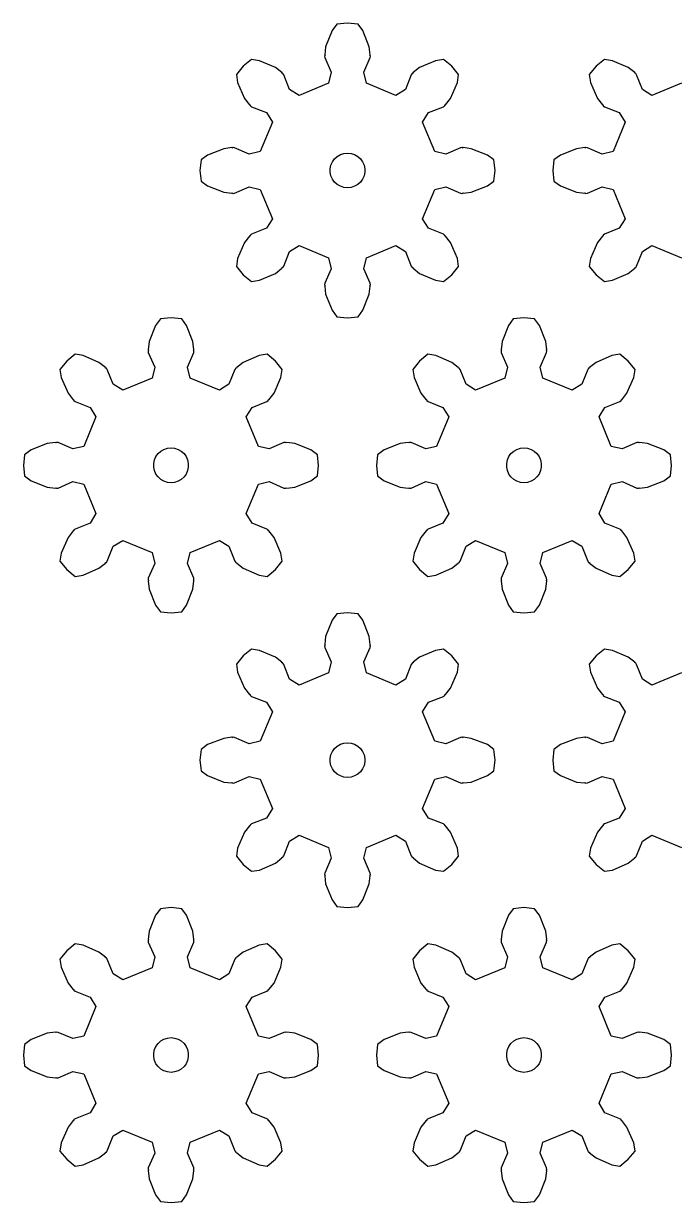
# Model space of a CAD drawing. Extents: x 0 to 208, y 0 to 229.
# Drawn here: x 0 to 56.2, y 0 to 101.8 of the extents above; entities that cross this region are included whole.
import ezdxf

# ---------------------------------------------------------------- set-up
doc = ezdxf.new("R2010")
doc.units = 0

msp = doc.modelspace()

# ---------------------------------------------------------------- linework, layer by layer
for p, q in [((27.96, 101.86), (27.04, 101.77)), ((28.89, 101.77), (27.96, 101.86)), ((26.63, 101.21), (26.08, 99.81)), ((27.04, 101.77), (26.63, 101.21)), ((29.3, 101.21), (28.89, 101.77)), ((29.85, 99.81), (29.3, 101.21)), ((26.08, 99.81), (26, 99.11)), ((29.93, 99.11), (29.85, 99.81)), ((25.99, 99.01), (25.98, 99)), ((25.98, 99), (26, 98.87)), ((26.03, 99.07), (25.99, 99.01)), ((26, 99.11), (26.03, 99.07)), ((26, 98.87), (26.55, 97.61)), ((29.38, 97.61), (29.93, 98.87)), ((29.9, 99.07), (29.93, 99.11)), ((29.94, 99.01), (29.9, 99.07)), ((29.93, 98.87), (29.95, 99)), ((29.95, 99), (29.94, 99.01)), ((18.96, 98.13), (18.37, 97.41)), ((19.68, 98.72), (18.96, 98.13)), ((20.37, 98.61), (19.68, 98.72)), ((21.74, 98.02), (20.37, 98.61)), ((22.3, 97.58), (21.74, 98.02)), ((34.19, 98.02), (33.63, 97.58)), ((35.56, 98.61), (34.19, 98.02)), ((36.25, 98.72), (35.56, 98.61)), ((36.97, 98.13), (36.25, 98.72)), ((37.55, 97.41), (36.97, 98.13)), ((49.43, 98.13), (48.84, 97.41)), ((50.14, 98.72), (49.43, 98.13)), ((50.83, 98.61), (50.14, 98.72)), ((52.21, 98.02), (50.83, 98.61)), ((52.76, 97.58), (52.21, 98.02)), ((18.37, 97.41), (18.48, 96.72)), ((22.3, 97.53), (22.3, 97.58)), ((22.37, 97.52), (22.3, 97.53)), ((22.38, 97.51), (22.37, 97.52)), ((22.46, 97.4), (22.38, 97.51)), ((22.97, 96.12), (22.46, 97.4)), ((26.55, 97.61), (26.33, 96.66)), ((29.6, 96.66), (29.38, 97.61)), ((33.47, 97.4), (32.96, 96.12)), ((33.55, 97.51), (33.47, 97.4)), ((33.56, 97.52), (33.55, 97.51)), ((33.63, 97.53), (33.56, 97.52)), ((33.63, 97.58), (33.63, 97.53)), ((37.45, 96.72), (37.55, 97.41)), ((48.84, 97.41), (48.94, 96.72)), ((52.77, 97.53), (52.76, 97.58)), ((52.84, 97.52), (52.77, 97.53)), ((52.85, 97.51), (52.84, 97.52)), ((52.93, 97.4), (52.85, 97.51)), ((53.43, 96.12), (52.93, 97.4)), ((18.48, 96.72), (19.07, 95.35)), ((23.79, 95.61), (22.97, 96.12)), ((26.33, 96.66), (23.79, 95.61)), ((32.14, 95.61), (29.6, 96.66)), ((32.96, 96.12), (32.14, 95.61)), ((36.86, 95.35), (37.45, 96.72)), ((48.94, 96.72), (49.54, 95.35)), ((54.25, 95.61), (53.43, 96.12)), ((56.8, 96.66), (54.25, 95.61)), ((19.07, 95.35), (19.51, 94.79)), ((19.51, 94.79), (19.56, 94.79)), ((19.56, 94.79), (19.57, 94.72)), ((19.57, 94.72), (19.58, 94.71)), ((19.58, 94.71), (19.69, 94.63)), ((36.24, 94.63), (36.35, 94.71)), ((36.35, 94.71), (36.36, 94.72)), ((36.36, 94.72), (36.37, 94.79)), ((36.37, 94.79), (36.42, 94.79)), ((36.42, 94.79), (36.86, 95.35)), ((49.54, 95.35), (49.98, 94.79)), ((49.98, 94.79), (50.03, 94.79)), ((50.03, 94.79), (50.04, 94.72)), ((50.04, 94.72), (50.04, 94.71)), ((50.04, 94.71), (50.15, 94.63)), ((19.69, 94.63), (20.97, 94.13)), ((20.97, 94.13), (21.48, 93.3)), ((34.45, 93.3), (34.96, 94.13)), ((34.96, 94.13), (36.24, 94.63)), ((50.15, 94.63), (51.43, 94.13)), ((51.43, 94.13), (51.94, 93.3)), ((21.48, 93.3), (20.43, 90.76)), ((35.5, 90.76), (34.45, 93.3)), ((51.94, 93.3), (50.89, 90.76)), ((17.28, 91.01), (15.89, 90.46)), ((17.98, 91.1), (17.28, 91.01)), ((18.02, 91.06), (17.98, 91.1)), ((18.08, 91.11), (18.02, 91.06)), ((18.09, 91.11), (18.08, 91.11)), ((18.22, 91.09), (18.09, 91.11)), ((19.48, 90.54), (18.22, 91.09)), ((20.43, 90.76), (19.48, 90.54)), ((27.65, 90.59), (27.96, 90.63)), ((27.96, 90.63), (28.28, 90.59)), ((36.45, 90.54), (35.5, 90.76)), ((37.71, 91.09), (36.45, 90.54)), ((37.84, 91.11), (37.71, 91.09)), ((37.85, 91.11), (37.84, 91.11)), ((37.91, 91.06), (37.85, 91.11)), ((37.95, 91.1), (37.91, 91.06)), ((38.65, 91.01), (37.95, 91.1)), ((40.04, 90.46), (38.65, 91.01)), ((47.74, 91.01), (46.35, 90.46)), ((48.45, 91.1), (47.74, 91.01)), ((48.49, 91.06), (48.45, 91.1)), ((48.54, 91.11), (48.49, 91.06)), ((48.55, 91.11), (48.54, 91.11)), ((48.68, 91.09), (48.55, 91.11)), ((49.95, 90.54), (48.68, 91.09)), ((50.89, 90.76), (49.95, 90.54)), ((15.32, 90.05), (15.23, 89.13)), ((15.89, 90.46), (15.32, 90.05)), ((26.54, 89.59), (26.67, 89.88)), ((26.67, 89.88), (26.85, 90.13)), ((26.85, 90.13), (27.08, 90.34)), ((27.08, 90.34), (27.35, 90.5)), ((27.35, 90.5), (27.65, 90.59)), ((28.28, 90.59), (28.57, 90.5)), ((28.57, 90.5), (28.85, 90.34)), ((28.85, 90.34), (29.08, 90.13)), ((29.08, 90.13), (29.26, 89.88)), ((29.26, 89.88), (29.39, 89.59)), ((40.61, 90.05), (40.04, 90.46)), ((40.7, 89.13), (40.61, 90.05)), ((45.79, 90.05), (45.7, 89.13)), ((46.35, 90.46), (45.79, 90.05)), ((15.23, 89.13), (15.32, 88.21)), ((26.47, 89.28), (26.54, 89.59)), ((26.47, 88.97), (26.47, 89.28)), ((26.54, 88.66), (26.47, 88.97)), ((26.67, 88.38), (26.54, 88.66)), ((29.39, 88.66), (29.26, 88.38)), ((29.39, 89.59), (29.46, 89.28)), ((29.46, 88.97), (29.39, 88.66)), ((29.46, 89.28), (29.46, 88.97)), ((40.61, 88.21), (40.7, 89.13)), ((45.7, 89.13), (45.79, 88.21)), ((15.32, 88.21), (15.89, 87.79)), ((15.89, 87.79), (17.28, 87.24)), ((18.22, 87.17), (19.48, 87.71)), ((19.48, 87.71), (20.43, 87.49)), ((26.85, 88.12), (26.67, 88.38)), ((27.08, 87.91), (26.85, 88.12)), ((27.35, 87.76), (27.08, 87.91)), ((27.65, 87.66), (27.35, 87.76)), ((27.96, 87.63), (27.65, 87.66)), ((28.28, 87.66), (27.96, 87.63)), ((28.57, 87.76), (28.28, 87.66)), ((28.85, 87.91), (28.57, 87.76)), ((29.08, 88.12), (28.85, 87.91)), ((29.26, 88.38), (29.08, 88.12)), ((35.5, 87.49), (36.45, 87.71)), ((36.45, 87.71), (37.71, 87.17)), ((38.65, 87.24), (40.04, 87.79)), ((40.04, 87.79), (40.61, 88.21)), ((45.79, 88.21), (46.35, 87.79)), ((46.35, 87.79), (47.74, 87.24)), ((48.68, 87.17), (49.95, 87.71)), ((49.95, 87.71), (50.89, 87.49)), ((17.28, 87.24), (17.98, 87.16)), ((17.98, 87.16), (18.02, 87.19)), ((18.02, 87.19), (18.08, 87.15)), ((18.08, 87.15), (18.09, 87.15)), ((18.09, 87.15), (18.22, 87.17)), ((20.43, 87.49), (21.48, 84.95)), ((34.45, 84.95), (35.5, 87.49)), ((37.71, 87.17), (37.84, 87.15)), ((37.84, 87.15), (37.85, 87.15)), ((37.85, 87.15), (37.91, 87.19)), ((37.91, 87.19), (37.95, 87.16)), ((37.95, 87.16), (38.65, 87.24)), ((47.74, 87.24), (48.45, 87.16)), ((48.45, 87.16), (48.49, 87.19)), ((48.49, 87.19), (48.54, 87.15)), ((48.54, 87.15), (48.55, 87.15)), ((48.55, 87.15), (48.68, 87.17)), ((50.89, 87.49), (51.94, 84.95)), ((21.48, 84.95), (20.97, 84.13)), ((34.96, 84.13), (34.45, 84.95)), ((51.94, 84.95), (51.43, 84.13)), ((19.57, 83.54), (19.56, 83.47)), ((19.58, 83.54), (19.57, 83.54)), ((19.69, 83.62), (19.58, 83.54)), ((20.97, 84.13), (19.69, 83.62)), ((36.24, 83.62), (34.96, 84.13)), ((36.35, 83.54), (36.24, 83.62)), ((36.36, 83.54), (36.35, 83.54)), ((36.37, 83.47), (36.36, 83.54)), ((50.04, 83.54), (50.03, 83.47)), ((50.15, 83.62), (50.04, 83.54)), ((50.04, 83.54), (50.04, 83.54)), ((51.43, 84.13), (50.15, 83.62)), ((19.07, 82.9), (18.48, 81.53)), ((19.51, 83.46), (19.07, 82.9)), ((19.56, 83.47), (19.51, 83.46)), ((22.97, 82.13), (23.79, 82.64)), ((23.79, 82.64), (26.33, 81.59)), ((29.6, 81.59), (32.14, 82.64)), ((32.14, 82.64), (32.96, 82.13)), ((36.42, 83.46), (36.37, 83.47)), ((36.86, 82.9), (36.42, 83.46)), ((37.45, 81.53), (36.86, 82.9)), ((49.54, 82.9), (48.94, 81.53)), ((49.98, 83.46), (49.54, 82.9)), ((50.03, 83.47), (49.98, 83.46)), ((53.43, 82.13), (54.25, 82.64)), ((54.25, 82.64), (56.8, 81.59)), ((18.48, 81.53), (18.37, 80.84)), ((22.46, 80.85), (22.97, 82.13)), ((26.33, 81.59), (26.55, 80.64)), ((29.38, 80.64), (29.6, 81.59)), ((32.96, 82.13), (33.47, 80.85)), ((37.55, 80.84), (37.45, 81.53)), ((48.94, 81.53), (48.84, 80.84)), ((52.93, 80.85), (53.43, 82.13)), ((18.37, 80.84), (18.96, 80.12)), ((21.74, 80.23), (22.3, 80.68)), ((22.3, 80.73), (22.37, 80.74)), ((22.3, 80.68), (22.3, 80.73)), ((22.37, 80.74), (22.38, 80.74)), ((22.38, 80.74), (22.46, 80.85)), ((26.55, 80.64), (26, 79.38)), ((29.93, 79.38), (29.38, 80.64)), ((33.47, 80.85), (33.55, 80.74)), ((33.55, 80.74), (33.56, 80.74)), ((33.56, 80.74), (33.63, 80.73)), ((33.63, 80.73), (33.63, 80.68)), ((33.63, 80.68), (34.19, 80.23)), ((36.97, 80.12), (37.55, 80.84)), ((48.84, 80.84), (49.43, 80.12)), ((52.21, 80.23), (52.76, 80.68)), ((52.76, 80.68), (52.77, 80.73)), ((52.77, 80.73), (52.84, 80.74)), ((52.84, 80.74), (52.85, 80.74)), ((52.85, 80.74), (52.93, 80.85)), ((18.96, 80.12), (19.68, 79.54)), ((19.68, 79.54), (20.37, 79.64)), ((20.37, 79.64), (21.74, 80.23)), ((34.19, 80.23), (35.56, 79.64)), ((35.56, 79.64), (36.25, 79.54)), ((36.25, 79.54), (36.97, 80.12)), ((49.43, 80.12), (50.14, 79.54)), ((50.14, 79.54), (50.83, 79.64)), ((50.83, 79.64), (52.21, 80.23)), ((26, 79.38), (25.98, 79.25)), ((25.98, 79.25), (25.99, 79.24)), ((25.99, 79.24), (26.03, 79.18)), ((26.03, 79.18), (26, 79.14)), ((26, 79.14), (26.08, 78.44)), ((26.08, 78.44), (26.63, 77.05)), ((29.3, 77.05), (29.85, 78.44)), ((29.85, 78.44), (29.93, 79.14)), ((29.9, 79.18), (29.94, 79.24)), ((29.93, 79.14), (29.9, 79.18)), ((29.95, 79.25), (29.93, 79.38)), ((29.94, 79.24), (29.95, 79.25)), ((12.73, 76.39), (11.81, 76.3)), ((13.65, 76.3), (12.73, 76.39)), ((26.63, 77.05), (27.04, 76.49)), ((27.04, 76.49), (27.96, 76.39)), ((27.96, 76.39), (28.89, 76.49)), ((28.89, 76.49), (29.3, 77.05)), ((43.2, 76.39), (42.28, 76.3)), ((44.12, 76.3), (43.2, 76.39)), ((11.39, 75.74), (10.84, 74.35)), ((11.81, 76.3), (11.39, 75.74)), ((14.07, 75.74), (13.65, 76.3)), ((14.62, 74.35), (14.07, 75.74)), ((41.86, 75.74), (41.31, 74.35)), ((42.28, 76.3), (41.86, 75.74)), ((44.54, 75.74), (44.12, 76.3)), ((45.08, 74.35), (44.54, 75.74)), ((10.84, 74.35), (10.76, 73.64)), ((14.7, 73.64), (14.62, 74.35)), ((41.31, 74.35), (41.23, 73.64)), ((45.17, 73.64), (45.08, 74.35)), ((10.8, 73.6), (10.75, 73.55)), ((10.75, 73.55), (10.75, 73.54)), ((10.75, 73.54), (10.77, 73.41)), ((10.76, 73.64), (10.8, 73.6)), ((10.77, 73.41), (11.32, 72.14)), ((14.15, 72.14), (14.69, 73.41)), ((14.67, 73.6), (14.7, 73.64)), ((14.71, 73.55), (14.67, 73.6)), ((14.69, 73.41), (14.71, 73.54)), ((14.71, 73.54), (14.71, 73.55)), ((41.26, 73.6), (41.22, 73.55)), ((41.22, 73.55), (41.22, 73.54)), ((41.22, 73.54), (41.24, 73.41)), ((41.23, 73.64), (41.26, 73.6)), ((41.24, 73.41), (41.78, 72.14)), ((44.61, 72.14), (45.16, 73.41)), ((45.13, 73.6), (45.17, 73.64)), ((45.18, 73.55), (45.13, 73.6)), ((45.16, 73.41), (45.18, 73.54)), ((45.18, 73.54), (45.18, 73.55)), ((3.73, 72.67), (3.14, 71.95)), ((4.44, 73.25), (3.73, 72.67)), ((5.14, 73.15), (4.44, 73.25)), ((6.51, 72.55), (5.14, 73.15)), ((7.07, 72.11), (6.51, 72.55)), ((18.95, 72.55), (18.4, 72.11)), ((20.33, 73.15), (18.95, 72.55)), ((21.02, 73.25), (20.33, 73.15)), ((21.74, 72.67), (21.02, 73.25)), ((22.32, 71.95), (21.74, 72.67)), ((34.19, 72.67), (33.61, 71.95)), ((34.91, 73.25), (34.19, 72.67)), ((35.6, 73.15), (34.91, 73.25)), ((36.97, 72.55), (35.6, 73.15)), ((37.53, 72.11), (36.97, 72.55)), ((49.42, 72.55), (48.86, 72.11)), ((50.79, 73.15), (49.42, 72.55)), ((51.49, 73.25), (50.79, 73.15)), ((52.2, 72.67), (51.49, 73.25)), ((52.79, 71.95), (52.2, 72.67)), ((3.14, 71.95), (3.25, 71.26)), ((7.07, 72.06), (7.07, 72.11)), ((7.14, 72.05), (7.07, 72.06)), ((7.15, 72.05), (7.14, 72.05)), ((7.23, 71.94), (7.15, 72.05)), ((7.73, 70.66), (7.23, 71.94)), ((11.32, 72.14), (11.1, 71.2)), ((14.37, 71.2), (14.15, 72.14)), ((18.24, 71.94), (17.73, 70.66)), ((18.32, 72.05), (18.24, 71.94)), ((18.39, 72.06), (18.32, 72.05)), ((18.32, 72.05), (18.32, 72.05)), ((18.4, 72.11), (18.39, 72.06)), ((22.22, 71.26), (22.32, 71.95)), ((33.61, 71.95), (33.71, 71.26)), ((37.54, 72.06), (37.53, 72.11)), ((37.61, 72.05), (37.54, 72.06)), ((37.69, 71.94), (37.61, 72.05)), ((37.61, 72.05), (37.61, 72.05)), ((38.2, 70.66), (37.69, 71.94)), ((41.78, 72.14), (41.56, 71.2)), ((44.83, 71.2), (44.61, 72.14)), ((48.7, 71.94), (48.2, 70.66)), ((48.78, 72.05), (48.7, 71.94)), ((48.79, 72.05), (48.78, 72.05)), ((48.86, 72.06), (48.79, 72.05)), ((48.86, 72.11), (48.86, 72.06)), ((52.68, 71.26), (52.79, 71.95)), ((3.25, 71.26), (3.84, 69.88)), ((8.56, 70.15), (7.73, 70.66)), ((11.1, 71.2), (8.56, 70.15)), ((16.91, 70.15), (14.37, 71.2)), ((17.73, 70.66), (16.91, 70.15)), ((21.62, 69.88), (22.22, 71.26)), ((33.71, 71.26), (34.31, 69.88)), ((39.02, 70.15), (38.2, 70.66)), ((41.56, 71.2), (39.02, 70.15)), ((47.37, 70.15), (44.83, 71.2)), ((48.2, 70.66), (47.37, 70.15)), ((52.09, 69.88), (52.68, 71.26)), ((3.84, 69.88), (4.28, 69.33)), ((4.28, 69.33), (4.33, 69.32)), ((4.33, 69.32), (4.34, 69.25)), ((4.34, 69.25), (4.35, 69.25)), ((4.35, 69.25), (4.45, 69.17)), ((21.01, 69.17), (21.12, 69.25)), ((21.12, 69.25), (21.13, 69.32)), ((21.12, 69.25), (21.12, 69.25)), ((21.13, 69.32), (21.18, 69.33)), ((21.18, 69.33), (21.62, 69.88)), ((34.31, 69.88), (34.75, 69.33)), ((34.75, 69.33), (34.8, 69.32)), ((34.8, 69.32), (34.81, 69.25)), ((34.81, 69.25), (34.81, 69.25)), ((34.81, 69.25), (34.92, 69.17)), ((51.47, 69.17), (51.58, 69.25)), ((51.58, 69.25), (51.59, 69.25)), ((51.59, 69.25), (51.6, 69.32)), ((51.6, 69.32), (51.65, 69.33)), ((51.65, 69.33), (52.09, 69.88)), ((4.45, 69.17), (5.74, 68.66)), ((5.74, 68.66), (6.25, 67.84)), ((19.22, 67.84), (19.73, 68.66)), ((19.73, 68.66), (21.01, 69.17)), ((34.92, 69.17), (36.2, 68.66)), ((36.2, 68.66), (36.71, 67.84)), ((49.68, 67.84), (50.19, 68.66)), ((50.19, 68.66), (51.47, 69.17)), ((6.25, 67.84), (5.19, 65.3)), ((20.27, 65.3), (19.22, 67.84)), ((36.71, 67.84), (35.66, 65.3)), ((50.74, 65.3), (49.68, 67.84)), ((2.04, 65.55), (0.65, 65)), ((2.75, 65.63), (2.04, 65.55)), ((2.79, 65.6), (2.75, 65.63)), ((2.85, 65.64), (2.79, 65.6)), ((2.99, 65.62), (2.85, 65.64)), ((2.85, 65.64), (2.85, 65.64)), ((4.25, 65.08), (2.99, 65.62)), ((5.19, 65.3), (4.25, 65.08)), ((12.42, 65.13), (12.73, 65.16)), ((12.73, 65.16), (13.04, 65.13)), ((21.21, 65.08), (20.27, 65.3)), ((22.48, 65.62), (21.21, 65.08)), ((22.61, 65.64), (22.48, 65.62)), ((22.62, 65.64), (22.61, 65.64)), ((22.68, 65.6), (22.62, 65.64)), ((22.72, 65.63), (22.68, 65.6)), ((23.42, 65.55), (22.72, 65.63)), ((24.81, 65), (23.42, 65.55)), ((32.51, 65.55), (31.12, 65)), ((33.21, 65.63), (32.51, 65.55)), ((33.25, 65.6), (33.21, 65.63)), ((33.31, 65.64), (33.25, 65.6)), ((33.32, 65.64), (33.31, 65.64)), ((33.45, 65.62), (33.32, 65.64)), ((34.72, 65.08), (33.45, 65.62)), ((35.66, 65.3), (34.72, 65.08)), ((42.89, 65.13), (43.2, 65.16)), ((43.2, 65.16), (43.51, 65.13)), ((51.68, 65.08), (50.74, 65.3)), ((52.94, 65.62), (51.68, 65.08)), ((53.08, 65.64), (52.94, 65.62)), ((53.14, 65.6), (53.08, 65.64)), ((53.08, 65.64), (53.08, 65.64)), ((53.18, 65.63), (53.14, 65.6)), ((53.88, 65.55), (53.18, 65.63)), ((55.28, 65), (53.88, 65.55)), ((0.09, 64.58), (0, 63.66)), ((0.65, 65), (0.09, 64.58)), ((11.31, 64.13), (11.43, 64.41)), ((11.43, 64.41), (11.62, 64.67)), ((11.62, 64.67), (11.85, 64.88)), ((11.85, 64.88), (12.12, 65.03)), ((12.12, 65.03), (12.42, 65.13)), ((13.04, 65.13), (13.34, 65.03)), ((13.34, 65.03), (13.61, 64.88)), ((13.61, 64.88), (13.85, 64.67)), ((13.85, 64.67), (14.03, 64.41)), ((14.03, 64.41), (14.16, 64.13)), ((25.37, 64.58), (24.81, 65)), ((25.46, 63.66), (25.37, 64.58)), ((30.56, 64.58), (30.46, 63.66)), ((31.12, 65), (30.56, 64.58)), ((41.77, 64.13), (41.9, 64.41)), ((41.9, 64.41), (42.08, 64.67)), ((42.08, 64.67), (42.32, 64.88)), ((42.32, 64.88), (42.59, 65.03)), ((42.59, 65.03), (42.89, 65.13)), ((43.51, 65.13), (43.81, 65.03)), ((43.81, 65.03), (44.08, 64.88)), ((44.08, 64.88), (44.31, 64.67)), ((44.31, 64.67), (44.5, 64.41)), ((44.5, 64.41), (44.62, 64.13)), ((55.84, 64.58), (55.28, 65)), ((55.93, 63.66), (55.84, 64.58)), ((0, 63.66), (0.09, 62.74)), ((11.24, 63.82), (11.31, 64.13)), ((11.24, 63.51), (11.24, 63.82)), ((11.31, 63.2), (11.24, 63.51)), ((11.43, 62.91), (11.31, 63.2)), ((14.16, 63.2), (14.03, 62.91)), ((14.16, 64.13), (14.22, 63.82)), ((14.22, 63.51), (14.16, 63.2)), ((14.22, 63.82), (14.22, 63.51)), ((25.37, 62.74), (25.46, 63.66)), ((30.46, 63.66), (30.56, 62.74)), ((41.71, 63.82), (41.77, 64.13)), ((41.71, 63.51), (41.71, 63.82)), ((41.77, 63.2), (41.71, 63.51)), ((41.9, 62.91), (41.77, 63.2)), ((44.62, 63.2), (44.5, 62.91)), ((44.62, 64.13), (44.69, 63.82)), ((44.69, 63.51), (44.62, 63.2)), ((44.69, 63.82), (44.69, 63.51)), ((55.84, 62.74), (55.93, 63.66)), ((0.09, 62.74), (0.65, 62.32)), ((0.65, 62.32), (2.04, 61.77)), ((2.99, 61.7), (4.25, 62.25)), ((4.25, 62.25), (5.19, 62.03)), ((11.62, 62.66), (11.43, 62.91)), ((11.85, 62.45), (11.62, 62.66)), ((12.12, 62.29), (11.85, 62.45)), ((12.42, 62.19), (12.12, 62.29)), ((12.73, 62.16), (12.42, 62.19)), ((13.04, 62.19), (12.73, 62.16)), ((13.34, 62.29), (13.04, 62.19)), ((13.61, 62.45), (13.34, 62.29)), ((13.85, 62.66), (13.61, 62.45)), ((14.03, 62.91), (13.85, 62.66)), ((20.27, 62.03), (21.21, 62.25)), ((21.21, 62.25), (22.48, 61.7)), ((23.42, 61.77), (24.81, 62.32)), ((24.81, 62.32), (25.37, 62.74)), ((30.56, 62.74), (31.12, 62.32)), ((31.12, 62.32), (32.51, 61.77)), ((33.45, 61.7), (34.72, 62.25)), ((34.72, 62.25), (35.66, 62.03)), ((42.08, 62.66), (41.9, 62.91)), ((42.32, 62.45), (42.08, 62.66)), ((42.59, 62.29), (42.32, 62.45)), ((42.89, 62.19), (42.59, 62.29)), ((43.2, 62.16), (42.89, 62.19)), ((43.51, 62.19), (43.2, 62.16)), ((43.81, 62.29), (43.51, 62.19)), ((44.08, 62.45), (43.81, 62.29)), ((44.31, 62.66), (44.08, 62.45)), ((44.5, 62.91), (44.31, 62.66)), ((50.74, 62.03), (51.68, 62.25)), ((51.68, 62.25), (52.94, 61.7)), ((53.88, 61.77), (55.28, 62.32)), ((55.28, 62.32), (55.84, 62.74)), ((2.04, 61.77), (2.75, 61.69)), ((2.75, 61.69), (2.79, 61.73)), ((2.79, 61.73), (2.85, 61.68)), ((2.85, 61.68), (2.99, 61.7)), ((2.85, 61.68), (2.85, 61.68)), ((5.19, 62.03), (6.25, 59.49)), ((19.22, 59.49), (20.27, 62.03)), ((22.48, 61.7), (22.61, 61.68)), ((22.61, 61.68), (22.62, 61.68)), ((22.62, 61.68), (22.68, 61.73)), ((22.68, 61.73), (22.72, 61.69)), ((22.72, 61.69), (23.42, 61.77)), ((32.51, 61.77), (33.21, 61.69)), ((33.21, 61.69), (33.25, 61.73)), ((33.25, 61.73), (33.31, 61.68)), ((33.31, 61.68), (33.32, 61.68)), ((33.32, 61.68), (33.45, 61.7)), ((35.66, 62.03), (36.71, 59.49)), ((49.68, 59.49), (50.74, 62.03)), ((52.94, 61.7), (53.08, 61.68)), ((53.08, 61.68), (53.14, 61.73)), ((53.08, 61.68), (53.08, 61.68)), ((53.14, 61.73), (53.18, 61.69)), ((53.18, 61.69), (53.88, 61.77)), ((6.25, 59.49), (5.74, 58.66)), ((19.73, 58.66), (19.22, 59.49)), ((36.71, 59.49), (36.2, 58.66)), ((50.19, 58.66), (49.68, 59.49)), ((4.34, 58.07), (4.33, 58)), ((4.35, 58.08), (4.34, 58.07)), ((4.45, 58.16), (4.35, 58.08)), ((5.74, 58.66), (4.45, 58.16)), ((21.01, 58.16), (19.73, 58.66)), ((21.12, 58.08), (21.01, 58.16)), ((21.12, 58.07), (21.12, 58.08)), ((21.13, 58), (21.12, 58.07)), ((34.81, 58.07), (34.8, 58)), ((34.92, 58.16), (34.81, 58.08)), ((34.81, 58.08), (34.81, 58.07)), ((36.2, 58.66), (34.92, 58.16)), ((51.47, 58.16), (50.19, 58.66)), ((51.58, 58.08), (51.47, 58.16)), ((51.59, 58.07), (51.58, 58.08)), ((51.6, 58), (51.59, 58.07)), ((3.84, 57.44), (3.25, 56.07)), ((4.28, 58), (3.84, 57.44)), ((4.33, 58), (4.28, 58)), ((7.73, 56.67), (8.56, 57.18)), ((8.56, 57.18), (11.1, 56.12)), ((14.37, 56.12), (16.91, 57.18)), ((16.91, 57.18), (17.73, 56.67)), ((21.18, 58), (21.13, 58)), ((21.62, 57.44), (21.18, 58)), ((22.22, 56.07), (21.62, 57.44)), ((34.31, 57.44), (33.71, 56.07)), ((34.75, 58), (34.31, 57.44)), ((34.8, 58), (34.75, 58)), ((38.2, 56.67), (39.02, 57.18)), ((39.02, 57.18), (41.56, 56.12)), ((44.83, 56.12), (47.37, 57.18)), ((47.37, 57.18), (48.2, 56.67)), ((51.65, 58), (51.6, 58)), ((52.09, 57.44), (51.65, 58)), ((52.68, 56.07), (52.09, 57.44)), ((3.25, 56.07), (3.14, 55.37)), ((7.23, 55.38), (7.73, 56.67)), ((11.1, 56.12), (11.32, 55.18)), ((14.15, 55.18), (14.37, 56.12)), ((17.73, 56.67), (18.24, 55.38)), ((22.32, 55.37), (22.22, 56.07)), ((33.71, 56.07), (33.61, 55.37)), ((37.69, 55.38), (38.2, 56.67)), ((41.56, 56.12), (41.78, 55.18)), ((44.61, 55.18), (44.83, 56.12)), ((48.2, 56.67), (48.7, 55.38)), ((52.79, 55.37), (52.68, 56.07)), ((3.14, 55.37), (3.73, 54.66)), ((6.51, 54.77), (7.07, 55.21)), ((7.07, 55.26), (7.14, 55.27)), ((7.07, 55.21), (7.07, 55.26)), ((7.14, 55.27), (7.15, 55.28)), ((7.15, 55.28), (7.23, 55.38)), ((11.32, 55.18), (10.77, 53.92)), ((14.69, 53.92), (14.15, 55.18)), ((18.24, 55.38), (18.32, 55.28)), ((18.32, 55.28), (18.32, 55.27)), ((18.32, 55.27), (18.39, 55.26)), ((18.39, 55.26), (18.4, 55.21)), ((18.4, 55.21), (18.95, 54.77)), ((21.74, 54.66), (22.32, 55.37)), ((33.61, 55.37), (34.19, 54.66)), ((36.97, 54.77), (37.53, 55.21)), ((37.53, 55.21), (37.54, 55.26)), ((37.54, 55.26), (37.61, 55.27)), ((37.61, 55.28), (37.69, 55.38)), ((37.61, 55.27), (37.61, 55.28)), ((41.78, 55.18), (41.24, 53.92)), ((45.16, 53.92), (44.61, 55.18)), ((48.7, 55.38), (48.78, 55.28)), ((48.78, 55.28), (48.79, 55.27)), ((48.79, 55.27), (48.86, 55.26)), ((48.86, 55.26), (48.86, 55.21)), ((48.86, 55.21), (49.42, 54.77)), ((52.2, 54.66), (52.79, 55.37)), ((3.73, 54.66), (4.44, 54.07)), ((4.44, 54.07), (5.14, 54.17)), ((5.14, 54.17), (6.51, 54.77)), ((18.95, 54.77), (20.33, 54.17)), ((20.33, 54.17), (21.02, 54.07)), ((21.02, 54.07), (21.74, 54.66)), ((34.19, 54.66), (34.91, 54.07)), ((34.91, 54.07), (35.6, 54.17)), ((35.6, 54.17), (36.97, 54.77)), ((49.42, 54.77), (50.79, 54.17)), ((50.79, 54.17), (51.49, 54.07)), ((51.49, 54.07), (52.2, 54.66)), ((10.77, 53.92), (10.75, 53.78)), ((10.75, 53.78), (10.75, 53.77)), ((10.75, 53.77), (10.8, 53.72)), ((10.8, 53.72), (10.76, 53.68)), ((10.76, 53.68), (10.84, 52.97)), ((10.84, 52.97), (11.39, 51.58)), ((14.07, 51.58), (14.62, 52.97)), ((14.62, 52.97), (14.7, 53.68)), ((14.67, 53.72), (14.71, 53.77)), ((14.7, 53.68), (14.67, 53.72)), ((14.71, 53.78), (14.69, 53.92)), ((14.71, 53.77), (14.71, 53.78)), ((41.24, 53.92), (41.22, 53.78)), ((41.22, 53.78), (41.22, 53.77)), ((41.22, 53.77), (41.26, 53.72)), ((41.26, 53.72), (41.23, 53.68)), ((41.23, 53.68), (41.31, 52.97)), ((41.31, 52.97), (41.86, 51.58)), ((44.54, 51.58), (45.08, 52.97)), ((45.08, 52.97), (45.17, 53.68)), ((45.13, 53.72), (45.18, 53.77)), ((45.17, 53.68), (45.13, 53.72)), ((45.18, 53.78), (45.16, 53.92)), ((45.18, 53.77), (45.18, 53.78)), ((11.39, 51.58), (11.81, 51.02)), ((11.81, 51.02), (12.73, 50.93)), ((12.73, 50.93), (13.65, 51.02)), ((13.65, 51.02), (14.07, 51.58)), ((27.96, 50.93), (27.04, 50.84)), ((28.89, 50.84), (27.96, 50.93)), ((41.86, 51.58), (42.28, 51.02)), ((42.28, 51.02), (43.2, 50.93)), ((43.2, 50.93), (44.12, 51.02)), ((44.12, 51.02), (44.54, 51.58)), ((26.63, 50.28), (26.08, 48.88)), ((27.04, 50.84), (26.63, 50.28)), ((29.3, 50.28), (28.89, 50.84)), ((29.85, 48.88), (29.3, 50.28)), ((26.08, 48.88), (26, 48.18)), ((29.93, 48.18), (29.85, 48.88)), ((25.99, 48.08), (25.98, 48.08)), ((25.98, 48.08), (26, 47.94)), ((26.03, 48.14), (25.99, 48.08)), ((26, 48.18), (26.03, 48.14)), ((26, 47.94), (26.55, 46.68)), ((29.38, 46.68), (29.93, 47.94)), ((29.9, 48.14), (29.93, 48.18)), ((29.94, 48.08), (29.9, 48.14)), ((29.93, 47.94), (29.95, 48.08)), ((29.95, 48.08), (29.94, 48.08)), ((18.96, 47.2), (18.37, 46.49)), ((19.68, 47.79), (18.96, 47.2)), ((20.37, 47.68), (19.68, 47.79)), ((21.74, 47.09), (20.37, 47.68)), ((22.3, 46.65), (21.74, 47.09)), ((34.19, 47.09), (33.63, 46.65)), ((35.56, 47.68), (34.19, 47.09)), ((36.25, 47.79), (35.56, 47.68)), ((36.97, 47.2), (36.25, 47.79)), ((37.55, 46.49), (36.97, 47.2)), ((49.43, 47.2), (48.84, 46.49)), ((50.14, 47.79), (49.43, 47.2)), ((50.83, 47.68), (50.14, 47.79)), ((52.21, 47.09), (50.83, 47.68)), ((52.76, 46.65), (52.21, 47.09)), ((18.37, 46.49), (18.48, 45.79)), ((22.3, 46.6), (22.3, 46.65)), ((22.37, 46.59), (22.3, 46.6)), ((22.38, 46.58), (22.37, 46.59)), ((22.46, 46.47), (22.38, 46.58)), ((22.97, 45.19), (22.46, 46.47)), ((26.55, 46.68), (26.33, 45.74)), ((29.6, 45.74), (29.38, 46.68)), ((33.47, 46.47), (32.96, 45.19)), ((33.55, 46.58), (33.47, 46.47)), ((33.56, 46.59), (33.55, 46.58)), ((33.63, 46.6), (33.56, 46.59)), ((33.63, 46.65), (33.63, 46.6)), ((37.45, 45.79), (37.55, 46.49)), ((48.84, 46.49), (48.94, 45.79)), ((52.77, 46.6), (52.76, 46.65)), ((52.84, 46.59), (52.77, 46.6)), ((52.85, 46.58), (52.84, 46.59)), ((52.93, 46.47), (52.85, 46.58)), ((53.43, 45.19), (52.93, 46.47)), ((18.48, 45.79), (19.07, 44.42)), ((23.79, 44.68), (22.97, 45.19)), ((26.33, 45.74), (23.79, 44.68)), ((32.14, 44.68), (29.6, 45.74)), ((32.96, 45.19), (32.14, 44.68)), ((36.86, 44.42), (37.45, 45.79)), ((48.94, 45.79), (49.54, 44.42)), ((54.25, 44.68), (53.43, 45.19)), ((56.8, 45.74), (54.25, 44.68)), ((19.07, 44.42), (19.51, 43.86)), ((19.51, 43.86), (19.56, 43.86)), ((19.56, 43.86), (19.57, 43.79)), ((19.57, 43.79), (19.58, 43.78)), ((19.58, 43.78), (19.69, 43.7)), ((36.24, 43.7), (36.35, 43.78)), ((36.35, 43.78), (36.36, 43.79)), ((36.36, 43.79), (36.37, 43.86)), ((36.37, 43.86), (36.42, 43.86)), ((36.42, 43.86), (36.86, 44.42)), ((49.54, 44.42), (49.98, 43.86)), ((49.98, 43.86), (50.03, 43.86)), ((50.03, 43.86), (50.04, 43.79)), ((50.04, 43.79), (50.04, 43.78)), ((50.04, 43.78), (50.15, 43.7)), ((19.69, 43.7), (20.97, 43.2)), ((20.97, 43.2), (21.48, 42.37)), ((34.45, 42.37), (34.96, 43.2)), ((34.96, 43.2), (36.24, 43.7)), ((50.15, 43.7), (51.43, 43.2)), ((51.43, 43.2), (51.94, 42.37)), ((21.48, 42.37), (20.43, 39.83)), ((35.5, 39.83), (34.45, 42.37)), ((51.94, 42.37), (50.89, 39.83)), ((17.28, 40.08), (15.89, 39.54)), ((17.98, 40.17), (17.28, 40.08)), ((18.02, 40.13), (17.98, 40.17)), ((18.08, 40.18), (18.02, 40.13)), ((18.09, 40.18), (18.08, 40.18)), ((18.22, 40.16), (18.09, 40.18)), ((19.48, 39.61), (18.22, 40.16)), ((20.43, 39.83), (19.48, 39.61)), ((36.45, 39.61), (35.5, 39.83)), ((37.71, 40.16), (36.45, 39.61)), ((37.84, 40.18), (37.71, 40.16)), ((37.85, 40.18), (37.84, 40.18)), ((37.91, 40.13), (37.85, 40.18)), ((37.95, 40.17), (37.91, 40.13)), ((38.65, 40.08), (37.95, 40.17)), ((40.04, 39.54), (38.65, 40.08)), ((47.74, 40.08), (46.35, 39.54)), ((48.45, 40.17), (47.74, 40.08)), ((48.49, 40.13), (48.45, 40.17)), ((48.54, 40.18), (48.49, 40.13)), ((48.55, 40.18), (48.54, 40.18)), ((48.68, 40.16), (48.55, 40.18)), ((49.95, 39.61), (48.68, 40.16)), ((50.89, 39.83), (49.95, 39.61)), ((15.32, 39.12), (15.23, 38.2)), ((15.89, 39.54), (15.32, 39.12)), ((26.54, 38.66), (26.67, 38.95)), ((26.67, 38.95), (26.85, 39.2)), ((26.85, 39.2), (27.08, 39.41)), ((27.08, 39.41), (27.35, 39.57)), ((27.35, 39.57), (27.65, 39.66)), ((27.65, 39.66), (27.96, 39.7)), ((27.96, 39.7), (28.28, 39.66)), ((28.28, 39.66), (28.57, 39.57)), ((28.57, 39.57), (28.85, 39.41)), ((28.85, 39.41), (29.08, 39.2)), ((29.08, 39.2), (29.26, 38.95)), ((29.26, 38.95), (29.39, 38.66)), ((40.61, 39.12), (40.04, 39.54)), ((40.7, 38.2), (40.61, 39.12)), ((45.79, 39.12), (45.7, 38.2)), ((46.35, 39.54), (45.79, 39.12)), ((15.23, 38.2), (15.32, 37.28)), ((26.47, 38.35), (26.54, 38.66)), ((26.47, 38.04), (26.47, 38.35)), ((26.54, 37.73), (26.47, 38.04)), ((26.67, 37.45), (26.54, 37.73)), ((29.39, 37.73), (29.26, 37.45)), ((29.39, 38.66), (29.46, 38.35)), ((29.46, 38.04), (29.39, 37.73)), ((29.46, 38.35), (29.46, 38.04)), ((40.61, 37.28), (40.7, 38.2)), ((45.7, 38.2), (45.79, 37.28)), ((15.32, 37.28), (15.89, 36.86)), ((15.89, 36.86), (17.28, 36.31)), ((18.22, 36.24), (19.48, 36.78)), ((19.48, 36.78), (20.43, 36.56)), ((26.85, 37.19), (26.67, 37.45)), ((27.08, 36.98), (26.85, 37.19)), ((27.35, 36.83), (27.08, 36.98)), ((27.65, 36.73), (27.35, 36.83)), ((27.96, 36.7), (27.65, 36.73)), ((28.28, 36.73), (27.96, 36.7)), ((28.57, 36.83), (28.28, 36.73)), ((28.85, 36.98), (28.57, 36.83)), ((29.08, 37.19), (28.85, 36.98)), ((29.26, 37.45), (29.08, 37.19)), ((35.5, 36.56), (36.45, 36.78)), ((36.45, 36.78), (37.71, 36.24)), ((38.65, 36.31), (40.04, 36.86)), ((40.04, 36.86), (40.61, 37.28)), ((45.79, 37.28), (46.35, 36.86)), ((46.35, 36.86), (47.74, 36.31)), ((48.68, 36.24), (49.95, 36.78)), ((49.95, 36.78), (50.89, 36.56)), ((17.28, 36.31), (17.98, 36.23)), ((17.98, 36.23), (18.02, 36.26)), ((18.02, 36.26), (18.08, 36.22)), ((18.08, 36.22), (18.09, 36.22)), ((18.09, 36.22), (18.22, 36.24)), ((20.43, 36.56), (21.48, 34.02)), ((34.45, 34.02), (35.5, 36.56)), ((37.71, 36.24), (37.84, 36.22)), ((37.84, 36.22), (37.85, 36.22)), ((37.85, 36.22), (37.91, 36.26)), ((37.91, 36.26), (37.95, 36.23)), ((37.95, 36.23), (38.65, 36.31)), ((47.74, 36.31), (48.45, 36.23)), ((48.45, 36.23), (48.49, 36.26)), ((48.49, 36.26), (48.54, 36.22)), ((48.54, 36.22), (48.55, 36.22)), ((48.55, 36.22), (48.68, 36.24)), ((50.89, 36.56), (51.94, 34.02)), ((21.48, 34.02), (20.97, 33.2)), ((34.96, 33.2), (34.45, 34.02)), ((51.94, 34.02), (51.43, 33.2)), ((19.57, 32.61), (19.56, 32.54)), ((19.58, 32.61), (19.57, 32.61)), ((19.69, 32.69), (19.58, 32.61)), ((20.97, 33.2), (19.69, 32.69)), ((36.24, 32.69), (34.96, 33.2)), ((36.35, 32.61), (36.24, 32.69)), ((36.36, 32.61), (36.35, 32.61)), ((36.37, 32.54), (36.36, 32.61)), ((50.04, 32.61), (50.03, 32.54)), ((50.15, 32.69), (50.04, 32.61)), ((50.04, 32.61), (50.04, 32.61)), ((51.43, 33.2), (50.15, 32.69)), ((19.07, 31.97), (18.48, 30.6)), ((19.51, 32.53), (19.07, 31.97)), ((19.56, 32.54), (19.51, 32.53)), ((22.97, 31.2), (23.79, 31.71)), ((23.79, 31.71), (26.33, 30.66)), ((29.6, 30.66), (32.14, 31.71)), ((32.14, 31.71), (32.96, 31.2)), ((36.42, 32.53), (36.37, 32.54)), ((36.86, 31.97), (36.42, 32.53)), ((37.45, 30.6), (36.86, 31.97)), ((49.54, 31.97), (48.94, 30.6)), ((49.98, 32.53), (49.54, 31.97)), ((50.03, 32.54), (49.98, 32.53)), ((53.43, 31.2), (54.25, 31.71)), ((54.25, 31.71), (56.8, 30.66)), ((18.48, 30.6), (18.37, 29.91)), ((22.46, 29.92), (22.97, 31.2)), ((26.33, 30.66), (26.55, 29.72)), ((29.38, 29.72), (29.6, 30.66)), ((32.96, 31.2), (33.47, 29.92)), ((37.55, 29.91), (37.45, 30.6)), ((48.94, 30.6), (48.84, 29.91)), ((52.93, 29.92), (53.43, 31.2)), ((18.37, 29.91), (18.96, 29.19)), ((21.74, 29.31), (22.3, 29.75)), ((22.3, 29.8), (22.37, 29.81)), ((22.3, 29.75), (22.3, 29.8)), ((22.37, 29.81), (22.38, 29.81)), ((22.38, 29.81), (22.46, 29.92)), ((26.55, 29.72), (26, 28.45)), ((29.93, 28.45), (29.38, 29.72)), ((33.47, 29.92), (33.55, 29.81)), ((33.55, 29.81), (33.56, 29.81)), ((33.56, 29.81), (33.63, 29.8)), ((33.63, 29.8), (33.63, 29.75)), ((33.63, 29.75), (34.19, 29.31)), ((36.97, 29.19), (37.55, 29.91)), ((48.84, 29.91), (49.43, 29.19)), ((52.21, 29.31), (52.76, 29.75)), ((52.76, 29.75), (52.77, 29.8)), ((52.77, 29.8), (52.84, 29.81)), ((52.84, 29.81), (52.85, 29.81)), ((52.85, 29.81), (52.93, 29.92)), ((18.96, 29.19), (19.68, 28.61)), ((19.68, 28.61), (20.37, 28.71)), ((20.37, 28.71), (21.74, 29.31)), ((34.19, 29.31), (35.56, 28.71)), ((35.56, 28.71), (36.25, 28.61)), ((36.25, 28.61), (36.97, 29.19)), ((49.43, 29.19), (50.14, 28.61)), ((50.14, 28.61), (50.83, 28.71)), ((50.83, 28.71), (52.21, 29.31)), ((26, 28.45), (25.98, 28.32)), ((25.98, 28.32), (25.99, 28.31)), ((25.99, 28.31), (26.03, 28.25)), ((26.03, 28.25), (26, 28.21)), ((26, 28.21), (26.08, 27.51)), ((26.08, 27.51), (26.63, 26.12)), ((29.3, 26.12), (29.85, 27.51)), ((29.85, 27.51), (29.93, 28.21)), ((29.9, 28.25), (29.94, 28.31)), ((29.93, 28.21), (29.9, 28.25)), ((29.95, 28.32), (29.93, 28.45)), ((29.94, 28.31), (29.95, 28.32)), ((12.73, 25.46), (11.81, 25.37)), ((13.65, 25.37), (12.73, 25.46)), ((26.63, 26.12), (27.04, 25.56)), ((27.04, 25.56), (27.96, 25.46)), ((27.96, 25.46), (28.89, 25.56)), ((28.89, 25.56), (29.3, 26.12)), ((43.2, 25.46), (42.28, 25.37)), ((44.12, 25.37), (43.2, 25.46)), ((11.39, 24.81), (10.84, 23.42)), ((11.81, 25.37), (11.39, 24.81)), ((14.07, 24.81), (13.65, 25.37)), ((14.62, 23.42), (14.07, 24.81)), ((41.86, 24.81), (41.31, 23.42)), ((42.28, 25.37), (41.86, 24.81)), ((44.54, 24.81), (44.12, 25.37)), ((45.08, 23.42), (44.54, 24.81)), ((10.84, 23.42), (10.76, 22.72)), ((14.7, 22.72), (14.62, 23.42)), ((41.31, 23.42), (41.23, 22.72)), ((45.17, 22.72), (45.08, 23.42)), ((10.8, 22.68), (10.75, 22.62)), ((10.75, 22.62), (10.75, 22.61)), ((10.75, 22.61), (10.77, 22.48)), ((10.76, 22.72), (10.8, 22.68)), ((10.77, 22.48), (11.32, 21.21)), ((14.15, 21.21), (14.69, 22.48)), ((14.67, 22.68), (14.7, 22.72)), ((14.71, 22.62), (14.67, 22.68)), ((14.69, 22.48), (14.71, 22.61)), ((14.71, 22.61), (14.71, 22.62)), ((41.26, 22.68), (41.22, 22.62)), ((41.22, 22.62), (41.22, 22.61)), ((41.22, 22.61), (41.24, 22.48)), ((41.23, 22.72), (41.26, 22.68)), ((41.24, 22.48), (41.78, 21.21)), ((44.61, 21.21), (45.16, 22.48)), ((45.13, 22.68), (45.17, 22.72)), ((45.18, 22.62), (45.13, 22.68)), ((45.16, 22.48), (45.18, 22.61)), ((45.18, 22.61), (45.18, 22.62)), ((3.73, 21.74), (3.14, 21.02)), ((4.44, 22.32), (3.73, 21.74)), ((5.14, 22.22), (4.44, 22.32)), ((6.51, 21.62), (5.14, 22.22)), ((7.07, 21.18), (6.51, 21.62)), ((18.95, 21.62), (18.4, 21.18)), ((20.33, 22.22), (18.95, 21.62)), ((21.02, 22.32), (20.33, 22.22)), ((21.74, 21.74), (21.02, 22.32)), ((22.32, 21.02), (21.74, 21.74)), ((34.19, 21.74), (33.61, 21.02)), ((34.91, 22.32), (34.19, 21.74)), ((35.6, 22.22), (34.91, 22.32)), ((36.97, 21.62), (35.6, 22.22)), ((37.53, 21.18), (36.97, 21.62)), ((49.42, 21.62), (48.86, 21.18)), ((50.79, 22.22), (49.42, 21.62)), ((51.49, 22.32), (50.79, 22.22)), ((52.2, 21.74), (51.49, 22.32)), ((52.79, 21.02), (52.2, 21.74)), ((3.14, 21.02), (3.25, 20.33)), ((7.07, 21.13), (7.07, 21.18)), ((7.14, 21.12), (7.07, 21.13)), ((7.15, 21.12), (7.14, 21.12)), ((7.23, 21.01), (7.15, 21.12)), ((7.73, 19.73), (7.23, 21.01)), ((11.32, 21.21), (11.1, 20.27)), ((14.37, 20.27), (14.15, 21.21)), ((18.24, 21.01), (17.73, 19.73)), ((18.32, 21.12), (18.24, 21.01)), ((18.39, 21.13), (18.32, 21.12)), ((18.32, 21.12), (18.32, 21.12)), ((18.4, 21.18), (18.39, 21.13)), ((22.22, 20.33), (22.32, 21.02)), ((33.61, 21.02), (33.71, 20.33)), ((37.54, 21.13), (37.53, 21.18)), ((37.61, 21.12), (37.54, 21.13)), ((37.69, 21.01), (37.61, 21.12)), ((37.61, 21.12), (37.61, 21.12)), ((38.2, 19.73), (37.69, 21.01)), ((41.78, 21.21), (41.56, 20.27)), ((44.83, 20.27), (44.61, 21.21)), ((48.7, 21.01), (48.2, 19.73)), ((48.78, 21.12), (48.7, 21.01)), ((48.79, 21.12), (48.78, 21.12)), ((48.86, 21.13), (48.79, 21.12)), ((48.86, 21.18), (48.86, 21.13)), ((52.68, 20.33), (52.79, 21.02)), ((3.25, 20.33), (3.84, 18.95)), ((8.56, 19.22), (7.73, 19.73)), ((11.1, 20.27), (8.56, 19.22)), ((16.91, 19.22), (14.37, 20.27)), ((17.73, 19.73), (16.91, 19.22)), ((21.62, 18.95), (22.22, 20.33)), ((33.71, 20.33), (34.31, 18.95)), ((39.02, 19.22), (38.2, 19.73)), ((41.56, 20.27), (39.02, 19.22)), ((47.37, 19.22), (44.83, 20.27)), ((48.2, 19.73), (47.37, 19.22)), ((52.09, 18.95), (52.68, 20.33)), ((3.84, 18.95), (4.28, 18.4)), ((4.28, 18.4), (4.33, 18.39)), ((4.33, 18.39), (4.34, 18.32)), ((21.12, 18.32), (21.13, 18.39)), ((21.13, 18.39), (21.18, 18.4)), ((21.18, 18.4), (21.62, 18.95)), ((34.31, 18.95), (34.75, 18.4)), ((34.75, 18.4), (34.8, 18.39)), ((34.8, 18.39), (34.81, 18.32)), ((51.59, 18.32), (51.6, 18.39)), ((51.6, 18.39), (51.65, 18.4)), ((51.65, 18.4), (52.09, 18.95)), ((4.34, 18.32), (4.35, 18.32)), ((4.35, 18.32), (4.45, 18.24)), ((4.45, 18.24), (5.74, 17.73)), ((5.74, 17.73), (6.25, 16.91)), ((19.22, 16.91), (19.73, 17.73)), ((19.73, 17.73), (21.01, 18.24)), ((21.01, 18.24), (21.12, 18.32)), ((21.12, 18.32), (21.12, 18.32)), ((34.81, 18.32), (34.81, 18.32)), ((34.81, 18.32), (34.92, 18.24)), ((34.92, 18.24), (36.2, 17.73)), ((36.2, 17.73), (36.71, 16.91)), ((49.68, 16.91), (50.19, 17.73)), ((50.19, 17.73), (51.47, 18.24)), ((51.47, 18.24), (51.58, 18.32)), ((51.58, 18.32), (51.59, 18.32)), ((6.25, 16.91), (5.19, 14.37)), ((20.27, 14.37), (19.22, 16.91)), ((36.71, 16.91), (35.66, 14.37)), ((50.74, 14.37), (49.68, 16.91)), ((2.04, 14.62), (0.65, 14.07)), ((2.75, 14.7), (2.04, 14.62)), ((2.79, 14.67), (2.75, 14.7)), ((2.85, 14.71), (2.79, 14.67)), ((2.99, 14.69), (2.85, 14.71)), ((2.85, 14.71), (2.85, 14.71)), ((4.25, 14.15), (2.99, 14.69)), ((5.19, 14.37), (4.25, 14.15)), ((21.21, 14.15), (20.27, 14.37)), ((22.48, 14.69), (21.21, 14.15)), ((22.61, 14.71), (22.48, 14.69)), ((22.62, 14.71), (22.61, 14.71)), ((22.68, 14.67), (22.62, 14.71)), ((22.72, 14.7), (22.68, 14.67)), ((23.42, 14.62), (22.72, 14.7)), ((24.81, 14.07), (23.42, 14.62)), ((32.51, 14.62), (31.12, 14.07)), ((33.21, 14.7), (32.51, 14.62)), ((33.25, 14.67), (33.21, 14.7)), ((33.31, 14.71), (33.25, 14.67)), ((33.32, 14.71), (33.31, 14.71)), ((33.45, 14.69), (33.32, 14.71)), ((34.72, 14.15), (33.45, 14.69)), ((35.66, 14.37), (34.72, 14.15)), ((51.68, 14.15), (50.74, 14.37)), ((52.94, 14.69), (51.68, 14.15)), ((53.08, 14.71), (52.94, 14.69)), ((53.14, 14.67), (53.08, 14.71)), ((53.08, 14.71), (53.08, 14.71)), ((53.18, 14.7), (53.14, 14.67)), ((53.88, 14.62), (53.18, 14.7)), ((55.28, 14.07), (53.88, 14.62)), ((0.09, 13.65), (0, 12.73)), ((0.65, 14.07), (0.09, 13.65)), ((11.31, 13.2), (11.43, 13.48)), ((11.43, 13.48), (11.62, 13.74)), ((11.62, 13.74), (11.85, 13.95)), ((11.85, 13.95), (12.12, 14.1)), ((12.12, 14.1), (12.42, 14.2)), ((12.42, 14.2), (12.73, 14.23)), ((12.73, 14.23), (13.04, 14.2)), ((13.04, 14.2), (13.34, 14.1)), ((13.34, 14.1), (13.61, 13.95)), ((13.61, 13.95), (13.85, 13.74)), ((13.85, 13.74), (14.03, 13.48)), ((14.03, 13.48), (14.16, 13.2)), ((25.37, 13.65), (24.81, 14.07)), ((25.46, 12.73), (25.37, 13.65)), ((30.56, 13.65), (30.46, 12.73)), ((31.12, 14.07), (30.56, 13.65)), ((41.77, 13.2), (41.9, 13.48)), ((41.9, 13.48), (42.08, 13.74)), ((42.08, 13.74), (42.32, 13.95)), ((42.32, 13.95), (42.59, 14.1)), ((42.59, 14.1), (42.89, 14.2)), ((42.89, 14.2), (43.2, 14.23)), ((43.2, 14.23), (43.51, 14.2)), ((43.51, 14.2), (43.81, 14.1)), ((43.81, 14.1), (44.08, 13.95)), ((44.08, 13.95), (44.31, 13.74)), ((44.31, 13.74), (44.5, 13.48)), ((44.5, 13.48), (44.62, 13.2)), ((55.84, 13.65), (55.28, 14.07)), ((55.93, 12.73), (55.84, 13.65)), ((0, 12.73), (0.09, 11.81)), ((11.24, 12.89), (11.31, 13.2)), ((11.24, 12.58), (11.24, 12.89)), ((11.31, 12.27), (11.24, 12.58)), ((11.43, 11.98), (11.31, 12.27)), ((14.16, 12.27), (14.03, 11.98)), ((14.16, 13.2), (14.22, 12.89)), ((14.22, 12.58), (14.16, 12.27)), ((14.22, 12.89), (14.22, 12.58)), ((25.37, 11.81), (25.46, 12.73)), ((30.46, 12.73), (30.56, 11.81)), ((41.71, 12.89), (41.77, 13.2)), ((41.71, 12.58), (41.71, 12.89)), ((41.77, 12.27), (41.71, 12.58)), ((41.9, 11.98), (41.77, 12.27)), ((44.62, 12.27), (44.5, 11.98)), ((44.62, 13.2), (44.69, 12.89)), ((44.69, 12.58), (44.62, 12.27)), ((44.69, 12.89), (44.69, 12.58)), ((55.84, 11.81), (55.93, 12.73)), ((0.09, 11.81), (0.65, 11.39)), ((0.65, 11.39), (2.04, 10.84)), ((2.99, 10.77), (4.25, 11.32)), ((4.25, 11.32), (5.19, 11.1)), ((11.62, 11.73), (11.43, 11.98)), ((11.85, 11.52), (11.62, 11.73)), ((12.12, 11.36), (11.85, 11.52)), ((12.42, 11.27), (12.12, 11.36)), ((12.73, 11.23), (12.42, 11.27)), ((13.04, 11.27), (12.73, 11.23)), ((13.34, 11.36), (13.04, 11.27)), ((13.61, 11.52), (13.34, 11.36)), ((13.85, 11.73), (13.61, 11.52)), ((14.03, 11.98), (13.85, 11.73)), ((20.27, 11.1), (21.21, 11.32)), ((21.21, 11.32), (22.48, 10.77)), ((23.42, 10.84), (24.81, 11.39)), ((24.81, 11.39), (25.37, 11.81)), ((30.56, 11.81), (31.12, 11.39)), ((31.12, 11.39), (32.51, 10.84)), ((33.45, 10.77), (34.72, 11.32)), ((34.72, 11.32), (35.66, 11.1)), ((42.08, 11.73), (41.9, 11.98)), ((42.32, 11.52), (42.08, 11.73)), ((42.59, 11.36), (42.32, 11.52)), ((42.89, 11.27), (42.59, 11.36)), ((43.2, 11.23), (42.89, 11.27)), ((43.51, 11.27), (43.2, 11.23)), ((43.81, 11.36), (43.51, 11.27)), ((44.08, 11.52), (43.81, 11.36)), ((44.31, 11.73), (44.08, 11.52)), ((44.5, 11.98), (44.31, 11.73)), ((50.74, 11.1), (51.68, 11.32)), ((51.68, 11.32), (52.94, 10.77)), ((53.88, 10.84), (55.28, 11.39)), ((55.28, 11.39), (55.84, 11.81)), ((2.04, 10.84), (2.75, 10.76)), ((2.75, 10.76), (2.79, 10.8)), ((2.79, 10.8), (2.85, 10.75)), ((2.85, 10.75), (2.99, 10.77)), ((2.85, 10.75), (2.85, 10.75)), ((5.19, 11.1), (6.25, 8.56)), ((19.22, 8.56), (20.27, 11.1)), ((22.48, 10.77), (22.61, 10.75)), ((22.61, 10.75), (22.62, 10.75)), ((22.62, 10.75), (22.68, 10.8)), ((22.68, 10.8), (22.72, 10.76)), ((22.72, 10.76), (23.42, 10.84)), ((32.51, 10.84), (33.21, 10.76)), ((33.21, 10.76), (33.25, 10.8)), ((33.25, 10.8), (33.31, 10.75)), ((33.31, 10.75), (33.32, 10.75)), ((33.32, 10.75), (33.45, 10.77)), ((35.66, 11.1), (36.71, 8.56)), ((49.68, 8.56), (50.74, 11.1)), ((52.94, 10.77), (53.08, 10.75)), ((53.08, 10.75), (53.14, 10.8)), ((53.08, 10.75), (53.08, 10.75)), ((53.14, 10.8), (53.18, 10.76)), ((53.18, 10.76), (53.88, 10.84)), ((6.25, 8.56), (5.74, 7.73)), ((19.73, 7.73), (19.22, 8.56)), ((36.71, 8.56), (36.2, 7.73)), ((50.19, 7.73), (49.68, 8.56)), ((4.34, 7.14), (4.33, 7.07)), ((4.35, 7.15), (4.34, 7.14)), ((4.45, 7.23), (4.35, 7.15)), ((5.74, 7.73), (4.45, 7.23)), ((21.01, 7.23), (19.73, 7.73)), ((21.12, 7.15), (21.01, 7.23)), ((21.12, 7.14), (21.12, 7.15)), ((21.13, 7.07), (21.12, 7.14)), ((34.81, 7.14), (34.8, 7.07)), ((34.92, 7.23), (34.81, 7.15)), ((34.81, 7.15), (34.81, 7.14)), ((36.2, 7.73), (34.92, 7.23)), ((51.47, 7.23), (50.19, 7.73)), ((51.58, 7.15), (51.47, 7.23)), ((51.59, 7.14), (51.58, 7.15)), ((51.6, 7.07), (51.59, 7.14)), ((3.84, 6.51), (3.25, 5.14)), ((4.28, 7.07), (3.84, 6.51)), ((4.33, 7.07), (4.28, 7.07)), ((7.73, 5.74), (8.56, 6.25)), ((8.56, 6.25), (11.1, 5.19)), ((14.37, 5.19), (16.91, 6.25)), ((16.91, 6.25), (17.73, 5.74)), ((21.18, 7.07), (21.13, 7.07)), ((21.62, 6.51), (21.18, 7.07)), ((22.22, 5.14), (21.62, 6.51)), ((34.31, 6.51), (33.71, 5.14)), ((34.75, 7.07), (34.31, 6.51)), ((34.8, 7.07), (34.75, 7.07)), ((38.2, 5.74), (39.02, 6.25)), ((39.02, 6.25), (41.56, 5.19)), ((44.83, 5.19), (47.37, 6.25)), ((47.37, 6.25), (48.2, 5.74)), ((51.65, 7.07), (51.6, 7.07)), ((52.09, 6.51), (51.65, 7.07)), ((52.68, 5.14), (52.09, 6.51)), ((3.25, 5.14), (3.14, 4.44)), ((7.23, 4.45), (7.73, 5.74)), ((11.1, 5.19), (11.32, 4.25)), ((14.15, 4.25), (14.37, 5.19)), ((17.73, 5.74), (18.24, 4.45)), ((22.32, 4.44), (22.22, 5.14)), ((33.71, 5.14), (33.61, 4.44)), ((37.69, 4.45), (38.2, 5.74)), ((41.56, 5.19), (41.78, 4.25)), ((44.61, 4.25), (44.83, 5.19)), ((48.2, 5.74), (48.7, 4.45)), ((52.79, 4.44), (52.68, 5.14)), ((3.14, 4.44), (3.73, 3.73)), ((6.51, 3.84), (7.07, 4.28)), ((7.07, 4.33), (7.14, 4.34)), ((7.07, 4.28), (7.07, 4.33)), ((7.14, 4.34), (7.15, 4.35)), ((7.15, 4.35), (7.23, 4.45)), ((11.32, 4.25), (10.77, 2.99)), ((14.69, 2.99), (14.15, 4.25)), ((18.24, 4.45), (18.32, 4.35)), ((18.32, 4.35), (18.32, 4.34)), ((18.32, 4.34), (18.39, 4.33)), ((18.39, 4.33), (18.4, 4.28)), ((18.4, 4.28), (18.95, 3.84)), ((21.74, 3.73), (22.32, 4.44)), ((33.61, 4.44), (34.19, 3.73)), ((36.97, 3.84), (37.53, 4.28)), ((37.53, 4.28), (37.54, 4.33)), ((37.54, 4.33), (37.61, 4.34)), ((37.61, 4.35), (37.69, 4.45)), ((37.61, 4.34), (37.61, 4.35)), ((41.78, 4.25), (41.24, 2.99)), ((45.16, 2.99), (44.61, 4.25)), ((48.7, 4.45), (48.78, 4.35)), ((48.78, 4.35), (48.79, 4.34)), ((48.79, 4.34), (48.86, 4.33)), ((48.86, 4.33), (48.86, 4.28)), ((48.86, 4.28), (49.42, 3.84)), ((52.2, 3.73), (52.79, 4.44)), ((3.73, 3.73), (4.44, 3.14)), ((4.44, 3.14), (5.14, 3.25)), ((5.14, 3.25), (6.51, 3.84)), ((18.95, 3.84), (20.33, 3.25)), ((20.33, 3.25), (21.02, 3.14)), ((21.02, 3.14), (21.74, 3.73)), ((34.19, 3.73), (34.91, 3.14)), ((34.91, 3.14), (35.6, 3.25)), ((35.6, 3.25), (36.97, 3.84)), ((49.42, 3.84), (50.79, 3.25)), ((50.79, 3.25), (51.49, 3.14)), ((51.49, 3.14), (52.2, 3.73)), ((10.77, 2.99), (10.75, 2.85)), ((10.75, 2.85), (10.75, 2.85)), ((10.75, 2.85), (10.8, 2.79)), ((10.8, 2.79), (10.76, 2.75)), ((10.76, 2.75), (10.84, 2.04)), ((10.84, 2.04), (11.39, 0.65)), ((14.07, 0.65), (14.62, 2.04)), ((14.62, 2.04), (14.7, 2.75)), ((14.67, 2.79), (14.71, 2.85)), ((14.7, 2.75), (14.67, 2.79)), ((14.71, 2.85), (14.69, 2.99)), ((14.71, 2.85), (14.71, 2.85)), ((41.24, 2.99), (41.22, 2.85)), ((41.22, 2.85), (41.22, 2.85)), ((41.22, 2.85), (41.26, 2.79)), ((41.26, 2.79), (41.23, 2.75)), ((41.23, 2.75), (41.31, 2.04)), ((41.31, 2.04), (41.86, 0.65)), ((44.54, 0.65), (45.08, 2.04)), ((45.08, 2.04), (45.17, 2.75)), ((45.13, 2.79), (45.18, 2.85)), ((45.17, 2.75), (45.13, 2.79)), ((45.18, 2.85), (45.16, 2.99)), ((45.18, 2.85), (45.18, 2.85)), ((11.39, 0.65), (11.81, 0.09)), ((11.81, 0.09), (12.73, 0)), ((12.73, 0), (13.65, 0.09)), ((13.65, 0.09), (14.07, 0.65)), ((41.86, 0.65), (42.28, 0.09)), ((42.28, 0.09), (43.2, 0)), ((43.2, 0), (44.12, 0.09)), ((44.12, 0.09), (44.54, 0.65))]:
    msp.add_line(p, q)

doc.saveas('drawing.dxf')
